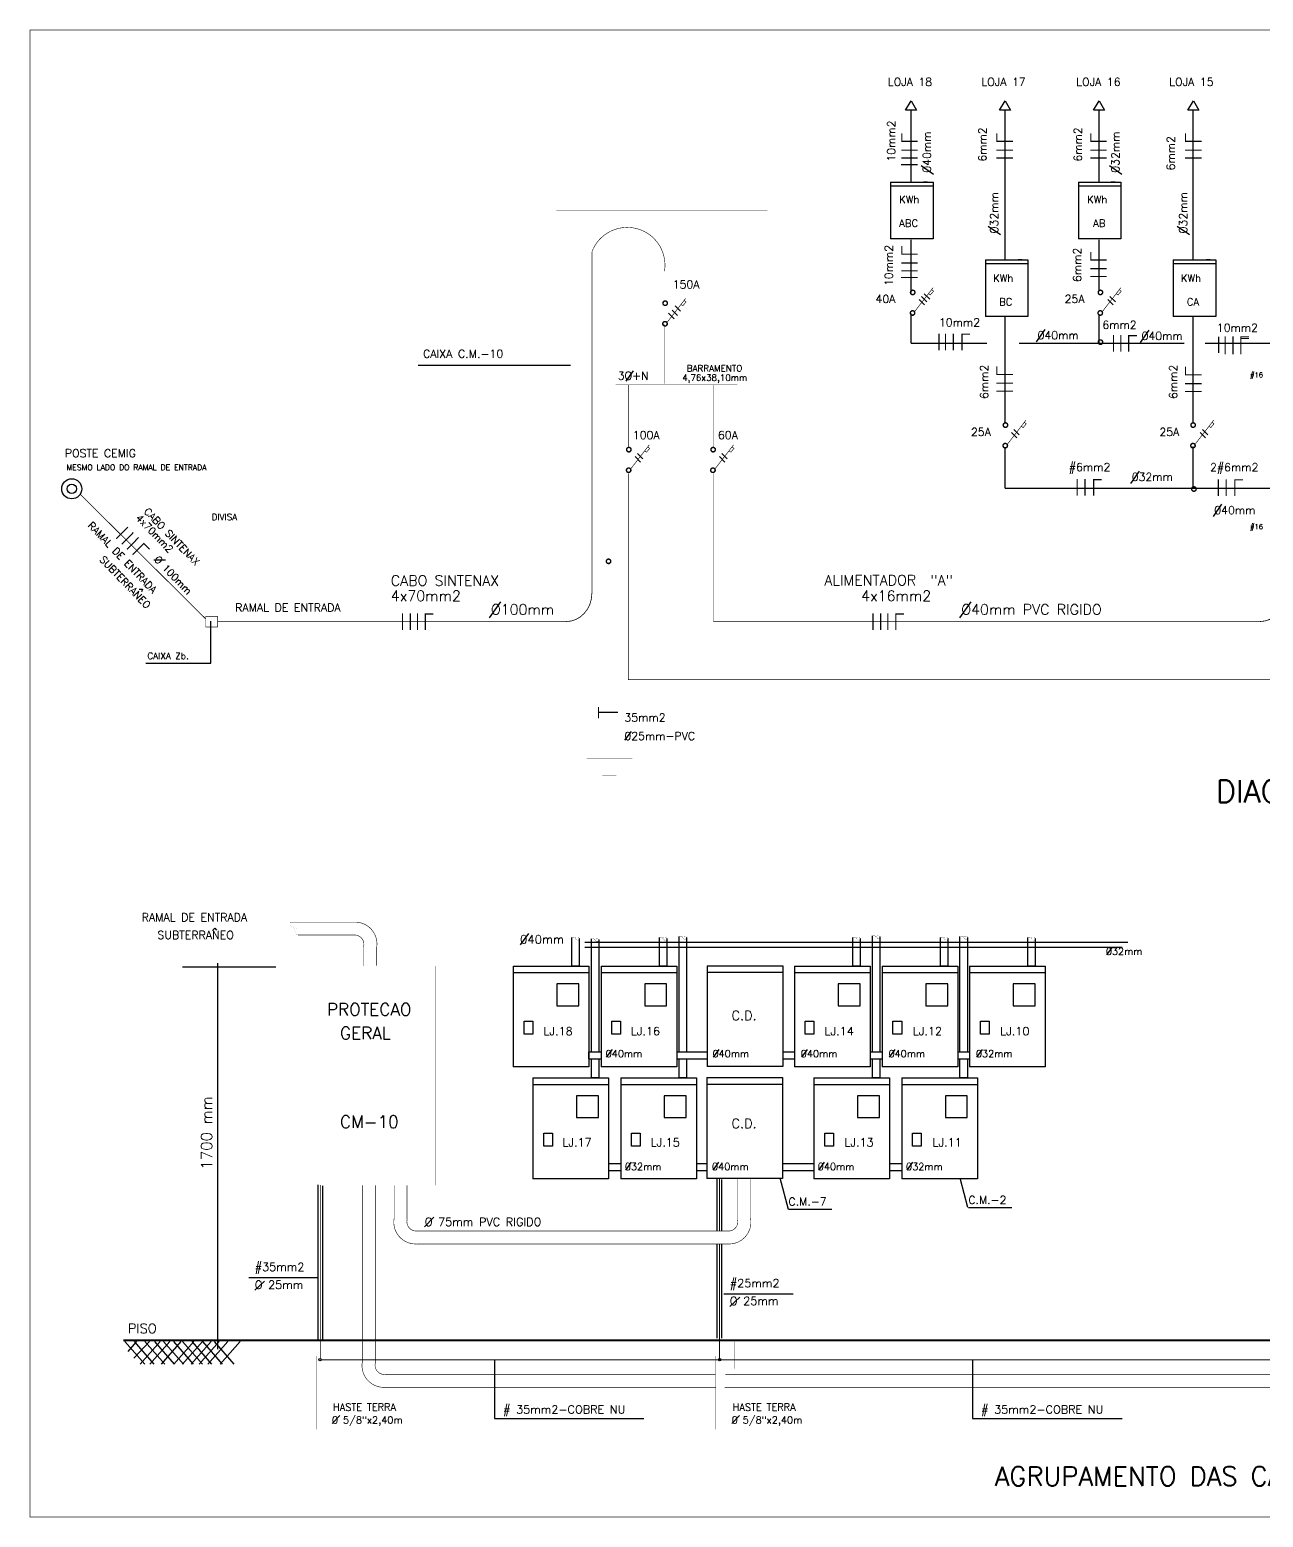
# Model space of a CAD drawing. Extents: x 0 to 0.535, y 0 to 0.271.
# Drawn here: x -0.0001 to 0.2249, y -0.0001 to 0.2713 of the extents above; entities that cross this region are included whole.
import ezdxf

# ---------------------------------------------------------------- set-up
doc = ezdxf.new("R2010")
doc.units = 0
doc.header["$LTSCALE"] = 100
doc.header["$MEASUREMENT"] = 0
doc.linetypes.add('DASHDOT', pattern=[1, 0.5, -0.25, 0, -0.25])
doc.linetypes.add('DASHED', pattern=[0.75, 0.5, -0.25])
doc.layers.get('0').update_dxf_attribs({"linetype": 'CONTINUOUS'})
doc.layers.add('MEDICAO', color=7, linetype='CONTINUOUS')
doc.styles.add('ROMANS', font='ROMANS', dxfattribs={"height": 100})

# ---------------------------------------------------------------- blocks, each defined once
blk = doc.blocks.new('FAFAFANE')
at = {"const_width": 0.3}
for points in [[(0.15, 2.1), (0.15, -2.1)], [(2.1, 2.1), (2.1, -2.1)], [(3.95, 2.1), (3.95, -2.1)], [(5.95, 2.1), (5.95, -2.1)], [(6.05, 1.95), (8, 1.95)]]:
    blk.add_lwpolyline(points, dxfattribs=at)
for tag, p in [('C', (2.1, 2.4)), ('B', (2.85, -5))]:
    blk.add_attdef(tag, p, '', height=2)
blk = doc.blocks.new('FASE')
at = {"const_width": 0.3}
for points in [[(0, 1.95), (0.3, 1.95)], [(0.15, 1.8), (0.15, -2.1)]]:
    blk.add_lwpolyline(points, dxfattribs=at)
at = {"style": 'ROMANS'}
blk.add_attdef('C', (-0.14, 3.55), '', height=2, dxfattribs=at)
blk = doc.blocks.new('2FASE')
at = {"const_width": 0.3}
for points in [[(0.15, 2.1), (0.15, -2.1)], [(2.15, 2.1), (2.15, -2.1)]]:
    blk.add_lwpolyline(points, dxfattribs=at)
blk.add_attdef('C', (0.5, 2.8), '', height=2)
blk = doc.blocks.new('NEUTRO')
at = {"const_width": 0.3}
for points in [[(0.15, 2.1), (0.15, -2.1)], [(0.2, 1.95), (2.2, 1.95)]]:
    blk.add_lwpolyline(points, dxfattribs=at)
at = {"style": 'ROMANS'}
blk.add_attdef('C', (0.04, 2.98), '', height=2, dxfattribs=at)

msp = doc.modelspace()

# ---------------------------------------------------------------- linework, layer by layer
at = {"layer": 'MEDICAO'}
for p, q in [((0.15969, 0.25662), (0.16072, 0.25831)), ((0.16072, 0.25831), (0.16169, 0.25662)), ((0.17685, 0.25662), (0.17787, 0.25831)), ((0.17787, 0.25831), (0.17885, 0.25662)), ((0.194, 0.25662), (0.19503, 0.25831)), ((0.19503, 0.25831), (0.196, 0.25662)), ((0.21116, 0.25662), (0.21218, 0.25831)), ((0.21218, 0.25831), (0.21316, 0.25662)), ((0.16169, 0.25662), (0.15969, 0.25662)), ((0.16072, 0.24333), (0.16072, 0.25661)), ((0.17885, 0.25662), (0.17685, 0.25662)), ((0.17786, 0.22934), (0.17786, 0.25661)), ((0.196, 0.25662), (0.194, 0.25662)), ((0.195, 0.24333), (0.195, 0.25661)), ((0.21316, 0.25662), (0.21116, 0.25662)), ((0.21214, 0.22934), (0.21214, 0.25661)), ((0.16253, 0.24655), (0.16477, 0.24497)), ((0.1969, 0.24655), (0.19914, 0.24497)), ((0.15697, 0.24348), (0.15697, 0.23315)), ((0.15697, 0.24348), (0.16472, 0.24348)), ((0.15697, 0.24282), (0.16467, 0.24282)), ((0.16369, 0.24348), (0.16294, 0.24348)), ((0.16472, 0.24348), (0.16472, 0.23315)), ((0.19123, 0.24348), (0.19123, 0.23315)), ((0.19123, 0.24348), (0.19898, 0.24348)), ((0.19123, 0.24282), (0.19893, 0.24282)), ((0.19794, 0.24348), (0.1972, 0.24348)), ((0.19898, 0.24348), (0.19898, 0.23315)), ((0.17477, 0.23548), (0.17702, 0.23391)), ((0.20925, 0.23548), (0.2115, 0.23391)), ((0.16472, 0.23315), (0.15697, 0.23315)), ((0.16072, 0.22335), (0.16072, 0.23296)), ((0.19898, 0.23315), (0.19123, 0.23315)), ((0.195, 0.22381), (0.195, 0.23296)), ((0.17426, 0.22931), (0.18201, 0.22931)), ((0.17426, 0.22931), (0.17426, 0.21898)), ((0.17426, 0.22865), (0.18196, 0.22865)), ((0.18098, 0.22932), (0.18023, 0.22932)), ((0.18201, 0.22931), (0.18201, 0.21898)), ((0.20851, 0.22931), (0.21626, 0.22931)), ((0.20851, 0.22931), (0.20851, 0.21898)), ((0.20851, 0.22865), (0.21622, 0.22865)), ((0.21523, 0.22932), (0.21449, 0.22932)), ((0.21626, 0.22931), (0.21626, 0.21898)), ((0.16258, 0.22265), (0.16357, 0.22167)), ((0.16311, 0.22314), (0.16409, 0.22215)), ((0.19698, 0.22265), (0.19796, 0.22167)), ((0.11711, 0.22015), (0.11809, 0.21916)), ((0.11768, 0.22094), (0.11866, 0.21996)), ((0.16216, 0.22209), (0.16314, 0.22111)), ((0.19656, 0.22209), (0.19754, 0.22111)), ((0.11648, 0.21956), (0.11747, 0.21857)), ((0.16072, 0.21414), (0.16072, 0.21951)), ((0.18201, 0.21898), (0.17426, 0.21898)), ((0.17786, 0.19958), (0.17786, 0.21911)), ((0.195, 0.21395), (0.195, 0.21937)), ((0.21626, 0.21898), (0.20851, 0.21898)), ((0.21214, 0.19958), (0.21214, 0.21911)), ((0.1851, 0.21661), (0.18353, 0.21437)), ((0.20408, 0.21651), (0.20251, 0.21426)), ((0.16072, 0.21414), (0.17454, 0.21414)), ((0.18043, 0.21414), (0.21052, 0.21414)), ((0.21431, 0.21414), (0.26137, 0.21414)), ((0.17943, 0.19836), (0.18041, 0.19738)), ((0.21383, 0.19836), (0.21481, 0.19738)), ((0.17901, 0.1978), (0.17999, 0.19682)), ((0.21341, 0.1978), (0.21439, 0.19682)), ((0.11038, 0.19341), (0.11137, 0.19243)), ((0.11081, 0.19397), (0.11179, 0.19299)), ((0.12576, 0.19341), (0.12674, 0.19243)), ((0.12618, 0.19397), (0.12716, 0.19299)), ((0.17786, 0.18768), (0.17786, 0.19514)), ((0.21214, 0.18765), (0.21214, 0.19527)), ((0.20229, 0.19078), (0.20072, 0.18853)), ((0.17786, 0.18768), (0.26821, 0.18768)), ((0.18256, 0.18768), (0.29712, 0.18768)), ((0.21734, 0.18472), (0.21577, 0.18247)), ((0.08582, 0.16692), (0.08377, 0.164)), ((0.1716, 0.16692), (0.16956, 0.164)), ((0.10846, 0.14172), (0.10973, 0.14327)), ((0.09093, 0.10644), (0.0894, 0.10437)), ((0.11837, 0.08487), (0.11837, 0.10587)), ((0.15365, 0.08487), (0.15365, 0.10599)), ((0.15505, 0.08488), (0.15505, 0.10582)), ((0.16962, 0.08486), (0.16962, 0.10589)), ((0.09881, 0.10049), (0.09881, 0.10568)), ((0.10021, 0.10049), (0.10021, 0.10551)), ((0.20021, 0.10481), (0.10117, 0.10481)), ((0.10117, 0.10391), (0.19921, 0.10391)), ((0.10239, 0.08489), (0.10239, 0.10545)), ((0.10379, 0.08489), (0.10379, 0.10528)), ((0.11479, 0.10049), (0.11479, 0.10568)), ((0.11619, 0.10049), (0.11619, 0.10551)), ((0.11977, 0.08487), (0.11977, 0.1057)), ((0.15009, 0.10049), (0.15009, 0.10568)), ((0.15149, 0.10049), (0.15149, 0.10551)), ((0.16606, 0.10049), (0.16606, 0.10568)), ((0.16746, 0.10049), (0.16746, 0.10551)), ((0.17103, 0.08487), (0.17103, 0.10572)), ((0.182, 0.10049), (0.182, 0.10568)), ((0.1834, 0.10049), (0.1834, 0.10551)), ((0.19739, 0.10396), (0.19635, 0.10253)), ((0.03421, 0.10104), (0.03421, 0.03061)), ((0.08815, 0.10048), (0.10195, 0.10048)), ((0.08815, 0.10048), (0.08815, 0.08208)), ((0.10013, 0.10049), (0.09881, 0.10049)), ((0.10195, 0.10048), (0.10195, 0.08208)), ((0.10415, 0.10048), (0.11795, 0.10048)), ((0.10415, 0.10048), (0.10415, 0.08208)), ((0.11611, 0.10049), (0.11479, 0.10049)), ((0.11795, 0.10048), (0.11795, 0.08208)), ((0.12353, 0.10055), (0.13256, 0.10055)), ((0.12353, 0.10055), (0.12353, 0.08215)), ((0.13163, 0.10055), (0.13733, 0.10055)), ((0.13733, 0.10055), (0.13733, 0.08215)), ((0.13942, 0.10048), (0.15322, 0.10048)), ((0.13942, 0.10048), (0.13942, 0.08208)), ((0.15141, 0.10049), (0.15009, 0.10049)), ((0.15322, 0.10048), (0.15322, 0.08208)), ((0.15542, 0.10048), (0.16922, 0.10048)), ((0.15542, 0.10048), (0.15542, 0.08208)), ((0.16738, 0.10049), (0.16606, 0.10049)), ((0.16922, 0.10048), (0.16922, 0.08208)), ((0.17136, 0.10048), (0.18516, 0.10048)), ((0.17136, 0.10048), (0.17136, 0.08208)), ((0.18332, 0.10049), (0.182, 0.10049)), ((0.18516, 0.10048), (0.18516, 0.08208)), ((0.02781, 0.10038), (0.04483, 0.10038)), ((0.08815, 0.0993), (0.10186, 0.0993)), ((0.10415, 0.0993), (0.11786, 0.0993)), ((0.12353, 0.09937), (0.13725, 0.09937)), ((0.13942, 0.0993), (0.15314, 0.0993)), ((0.15542, 0.0993), (0.16914, 0.0993)), ((0.17136, 0.0993), (0.18508, 0.0993)), ((0.10011, 0.09724), (0.09611, 0.09724)), ((0.09611, 0.09724), (0.09611, 0.09324)), ((0.10011, 0.09324), (0.10011, 0.09724)), ((0.11611, 0.09724), (0.11211, 0.09724)), ((0.11211, 0.09724), (0.11211, 0.09324)), ((0.11611, 0.09324), (0.11611, 0.09724)), ((0.15139, 0.09724), (0.14739, 0.09724)), ((0.14739, 0.09724), (0.14739, 0.09324)), ((0.15139, 0.09324), (0.15139, 0.09724)), ((0.16739, 0.09724), (0.16339, 0.09724)), ((0.16339, 0.09724), (0.16339, 0.09324)), ((0.16739, 0.09324), (0.16739, 0.09724)), ((0.18333, 0.09724), (0.17933, 0.09724)), ((0.17933, 0.09724), (0.17933, 0.09324)), ((0.18333, 0.09324), (0.18333, 0.09724)), ((0.09611, 0.09324), (0.10011, 0.09324)), ((0.11211, 0.09324), (0.11611, 0.09324)), ((0.14739, 0.09324), (0.15139, 0.09324)), ((0.16339, 0.09324), (0.16739, 0.09324)), ((0.17933, 0.09324), (0.18333, 0.09324)), ((0.09011, 0.08804), (0.09011, 0.09044)), ((0.09011, 0.09044), (0.09171, 0.09044)), ((0.09171, 0.09044), (0.09171, 0.08804)), ((0.10611, 0.08804), (0.10611, 0.09044)), ((0.10611, 0.09044), (0.10771, 0.09044)), ((0.10771, 0.09044), (0.10771, 0.08804)), ((0.14139, 0.08804), (0.14139, 0.09044)), ((0.14139, 0.09044), (0.14299, 0.09044)), ((0.14299, 0.09044), (0.14299, 0.08804)), ((0.15739, 0.08804), (0.15739, 0.09044)), ((0.15739, 0.09044), (0.15899, 0.09044)), ((0.15899, 0.09044), (0.15899, 0.08804)), ((0.17333, 0.08804), (0.17333, 0.09044)), ((0.17333, 0.09044), (0.17493, 0.09044)), ((0.17493, 0.09044), (0.17493, 0.08804)), ((0.09171, 0.08804), (0.09011, 0.08804)), ((0.10771, 0.08804), (0.10611, 0.08804)), ((0.14299, 0.08804), (0.14139, 0.08804)), ((0.15899, 0.08804), (0.15739, 0.08804)), ((0.17493, 0.08804), (0.17333, 0.08804)), ((0.10194, 0.08487), (0.10414, 0.08487)), ((0.10194, 0.08359), (0.10194, 0.08487)), ((0.10615, 0.0853), (0.10511, 0.08387)), ((0.11795, 0.08487), (0.12343, 0.08487)), ((0.12565, 0.0853), (0.12461, 0.08387)), ((0.13736, 0.08487), (0.13942, 0.08487)), ((0.14175, 0.0853), (0.14071, 0.08387)), ((0.15322, 0.08487), (0.15543, 0.08487)), ((0.15775, 0.0853), (0.15671, 0.08387)), ((0.16916, 0.08487), (0.17137, 0.08487)), ((0.17369, 0.0853), (0.17265, 0.08387)), ((0.10195, 0.08208), (0.08815, 0.08208)), ((0.10194, 0.08359), (0.10414, 0.08359)), ((0.10239, 0.08009), (0.10239, 0.08355)), ((0.10379, 0.08009), (0.10379, 0.08355)), ((0.11795, 0.08208), (0.10415, 0.08208)), ((0.11795, 0.08359), (0.12343, 0.08359)), ((0.11837, 0.08009), (0.11837, 0.08357)), ((0.11977, 0.08009), (0.11977, 0.08357)), ((0.13733, 0.08215), (0.12353, 0.08215)), ((0.13736, 0.08359), (0.13942, 0.08359)), ((0.15322, 0.08208), (0.13942, 0.08208)), ((0.15322, 0.08359), (0.15543, 0.08359)), ((0.15365, 0.08009), (0.15365, 0.08358)), ((0.15505, 0.08009), (0.15505, 0.08358)), ((0.16922, 0.08208), (0.15542, 0.08208)), ((0.16916, 0.08359), (0.17137, 0.08359)), ((0.16962, 0.08009), (0.16962, 0.08357)), ((0.17103, 0.08009), (0.17103, 0.08358)), ((0.18516, 0.08208), (0.17136, 0.08208)), ((0.09173, 0.08008), (0.09173, 0.06168)), ((0.09173, 0.08008), (0.10553, 0.08008)), ((0.09173, 0.0789), (0.10544, 0.0789)), ((0.10371, 0.08009), (0.10239, 0.08009)), ((0.10553, 0.08008), (0.10553, 0.06168)), ((0.10773, 0.08008), (0.10773, 0.06168)), ((0.10773, 0.08008), (0.12153, 0.08008)), ((0.10773, 0.0789), (0.12144, 0.0789)), ((0.11969, 0.08009), (0.11837, 0.08009)), ((0.12153, 0.08008), (0.12153, 0.06168)), ((0.12342, 0.08015), (0.12342, 0.06175)), ((0.12342, 0.08015), (0.13722, 0.08015)), ((0.12342, 0.07897), (0.13714, 0.07897)), ((0.13722, 0.08015), (0.13722, 0.06175)), ((0.14299, 0.08008), (0.15679, 0.08008)), ((0.14299, 0.08008), (0.14299, 0.06168)), ((0.14299, 0.0789), (0.1567, 0.0789)), ((0.15497, 0.08009), (0.15365, 0.08009)), ((0.15679, 0.08008), (0.15679, 0.06168)), ((0.15899, 0.08008), (0.15899, 0.06168)), ((0.15899, 0.08008), (0.17279, 0.08008)), ((0.15899, 0.0789), (0.1727, 0.0789)), ((0.17095, 0.08009), (0.16962, 0.08009)), ((0.17279, 0.08008), (0.17279, 0.06168)), ((0.10369, 0.07684), (0.09969, 0.07684)), ((0.09969, 0.07684), (0.09969, 0.07284)), ((0.10369, 0.07284), (0.10369, 0.07684)), ((0.11969, 0.07684), (0.11569, 0.07684)), ((0.11569, 0.07684), (0.11569, 0.07284)), ((0.11969, 0.07284), (0.11969, 0.07684)), ((0.15495, 0.07684), (0.15095, 0.07684)), ((0.15095, 0.07684), (0.15095, 0.07284)), ((0.15495, 0.07284), (0.15495, 0.07684)), ((0.17095, 0.07684), (0.16695, 0.07684)), ((0.16695, 0.07684), (0.16695, 0.07284)), ((0.17095, 0.07284), (0.17095, 0.07684)), ((0.09969, 0.07284), (0.10369, 0.07284)), ((0.11569, 0.07284), (0.11969, 0.07284)), ((0.15095, 0.07284), (0.15495, 0.07284)), ((0.16695, 0.07284), (0.17095, 0.07284)), ((0.09369, 0.06764), (0.09369, 0.07004)), ((0.09369, 0.07004), (0.09529, 0.07004)), ((0.09529, 0.07004), (0.09529, 0.06764)), ((0.10969, 0.06764), (0.10969, 0.07004)), ((0.10969, 0.07004), (0.11129, 0.07004)), ((0.11129, 0.07004), (0.11129, 0.06764)), ((0.14495, 0.06764), (0.14495, 0.07004)), ((0.14495, 0.07004), (0.14655, 0.07004)), ((0.14655, 0.07004), (0.14655, 0.06764)), ((0.16095, 0.06764), (0.16095, 0.07004)), ((0.16095, 0.07004), (0.16255, 0.07004)), ((0.16255, 0.07004), (0.16255, 0.06764)), ((0.09529, 0.06764), (0.09369, 0.06764)), ((0.11129, 0.06764), (0.10969, 0.06764)), ((0.14655, 0.06764), (0.14495, 0.06764)), ((0.16255, 0.06764), (0.16095, 0.06764)), ((0.10772, 0.06443), (0.10551, 0.06443)), ((0.10772, 0.06315), (0.10551, 0.06315)), ((0.10965, 0.0647), (0.10861, 0.06327)), ((0.1234, 0.06443), (0.12152, 0.06443)), ((0.12342, 0.06315), (0.12152, 0.06315)), ((0.12555, 0.0647), (0.12451, 0.06327)), ((0.14299, 0.06443), (0.13723, 0.06443)), ((0.14299, 0.06315), (0.13723, 0.06315)), ((0.14485, 0.0647), (0.14381, 0.06327)), ((0.159, 0.06443), (0.1568, 0.06443)), ((0.159, 0.06315), (0.1568, 0.06315)), ((0.16095, 0.0647), (0.15991, 0.06327)), ((0.05253, 0.03224), (0.05253, 0.06056)), ((0.05342, 0.03224), (0.05342, 0.06039)), ((0.10553, 0.06168), (0.09173, 0.06168)), ((0.12153, 0.06168), (0.10773, 0.06168)), ((0.13722, 0.06175), (0.12342, 0.06175)), ((0.12532, 0.05216), (0.12532, 0.06173)), ((0.12621, 0.05218), (0.12621, 0.06156)), ((0.15679, 0.06168), (0.14299, 0.06168)), ((0.17279, 0.06168), (0.15899, 0.06168)), ((0.12532, 0.03262), (0.12532, 0.04979)), ((0.12621, 0.03262), (0.12621, 0.04977)), ((0.05652, 0.01848), (0.05509, 0.01705)), ((0.12942, 0.01848), (0.12799, 0.01705))]:
    msp.add_line(p, q, dxfattribs=at)
at = {"layer": 'MEDICAO', "linetype": 'Continuous'}
for p, q in [((0.0708, 0.21013), (0.09855, 0.21013)), ((0.10998, 0.20908), (0.10865, 0.2072)), ((0.0247, 0.17451), (0.02259, 0.17451)), ((0.0199, 0.16921), (0.02054, 0.16921)), ((0.02054, 0.16921), (0.02036, 0.16875)), ((0.03297, 0.15573), (0.03297, 0.16338)), ((0.02115, 0.15573), (0.03297, 0.15573)), ((0.03331, 0.107), (0.03372, 0.10743)), ((0.03372, 0.10743), (0.03401, 0.10702)), ((0.13835, 0.05611), (0.13685, 0.06179)), ((0.17105, 0.05646), (0.16969, 0.06157)), ((0.07363, 0.05468), (0.07195, 0.05294)), ((0.14626, 0.05611), (0.13835, 0.05611)), ((0.17906, 0.05641), (0.17115, 0.05641)), ((0.0399, 0.04367), (0.05254, 0.04367)), ((0.04279, 0.04304), (0.04098, 0.04137)), ((0.12656, 0.04071), (0.1392, 0.04071)), ((0.12945, 0.04008), (0.12765, 0.03841)), ((0.0173, 0.03203), (0.02093, 0.02785)), ((0.01944, 0.03203), (0.01784, 0.03018)), ((0.02177, 0.03203), (0.01895, 0.02894)), ((0.01898, 0.03203), (0.0226, 0.02785)), ((0.02372, 0.03203), (0.02009, 0.02785)), ((0.02093, 0.03203), (0.02456, 0.02785)), ((0.02549, 0.03203), (0.02186, 0.02785)), ((0.0227, 0.03203), (0.02632, 0.02785)), ((0.02753, 0.03203), (0.02391, 0.02785)), ((0.02437, 0.03203), (0.028, 0.02785)), ((0.02614, 0.03203), (0.02976, 0.02785)), ((0.02986, 0.03203), (0.02623, 0.02785)), ((0.02781, 0.03203), (0.03144, 0.02785)), ((0.03144, 0.03203), (0.02781, 0.02785)), ((0.03302, 0.03203), (0.02939, 0.02785)), ((0.02949, 0.03203), (0.03311, 0.02785)), ((0.03451, 0.03203), (0.03088, 0.02785)), ((0.03144, 0.03203), (0.03507, 0.02785)), ((0.03609, 0.03203), (0.03246, 0.02785)), ((0.03358, 0.03203), (0.0372, 0.02785)), ((0.03832, 0.03203), (0.03469, 0.02785)), ((0.08472, 0.02866), (0.08472, 0.01794)), ((0.17191, 0.02866), (0.17191, 0.01794)), ((0.08472, 0.01794), (0.11198, 0.01794)), ((0.17191, 0.01794), (0.19917, 0.01794))]:
    msp.add_line(p, q, dxfattribs=at)
for points, const_width in [([(0, 0.27123), (0, 0), (0.5354, 0), (0.5354, 0.27123), (0, 0.27123)], 0.0001), ([(0.036, 0.14824), (0.036, 0.17934)], 0.000014), ([(0.03424, 0.16428), (0.03201, 0.16428)], 0.0001), ([(0.03201, 0.16428), (0.03201, 0.16233)], 0.0001), ([(0.03424, 0.16233), (0.03424, 0.16428)], 0.0001), ([(0.03201, 0.16233), (0.03424, 0.16233)], 0.0001), ([(0.05914, 0.1085), (0.0568, 0.1085), (0.04748, 0.1085)], 0.0001), ([(0.04752, 0.10853), (0.0475, 0.10832), (0.04749, 0.10815), (0.0475, 0.108), (0.04752, 0.10789), (0.04757, 0.10779), (0.04762, 0.10771), (0.0477, 0.10764), (0.04779, 0.10758), (0.04789, 0.10753), (0.048, 0.10749), (0.04811, 0.10745), (0.04823, 0.10741), (0.04835, 0.10738), (0.04846, 0.10734), (0.04856, 0.1073), (0.04865, 0.10726), (0.04872, 0.10721), (0.04877, 0.10716), (0.04881, 0.1071), (0.04884, 0.10704), (0.04887, 0.10698), (0.04888, 0.10691), (0.04889, 0.10684), (0.04889, 0.10676), (0.0489, 0.10668), (0.0489, 0.10661), (0.0489, 0.10653), (0.0489, 0.10645), (0.0489, 0.10638), (0.04889, 0.10632), (0.04888, 0.10626), (0.04886, 0.10621), (0.04884, 0.10617), (0.04881, 0.10615), (0.04877, 0.10613), (0.04874, 0.10613), (0.0487, 0.10615), (0.04866, 0.10619), (0.04861, 0.10624), (0.04857, 0.10632), (0.04853, 0.10641), (0.04848, 0.10652), (0.04843, 0.10665), (0.04838, 0.10679), (0.04832, 0.10694), (0.04825, 0.1071), (0.04818, 0.10726), (0.0481, 0.10741)], 0.00001), ([(0.05907, 0.10615), (0.04887, 0.10615)], 0.0001), ([(0.06083, 0.10399), (0.06083, 0.10048)], 0.0001), ([(0.06321, 0.1038), (0.06321, 0.10054)], 0.0001)]:
    msp.add_lwpolyline(points, dxfattribs=dict(at, const_width=const_width))
at = {"layer": 'MEDICAO'}
for points, const_width in [([(0.15886, 0.24668), (0.16188, 0.24668)], 0.000216), ([(0.10248, 0.23077), (0.10248, 0.16832)], 0.00014), ([(0.1158, 0.22181), (0.1158, 0.22877)], 0.0000112), ([(0.15886, 0.22608), (0.16188, 0.22608)], 0.000216), ([(0.16132, 0.21984), (0.16473, 0.22425), (0.16443, 0.22387), (0.1648, 0.2236), (0.16422, 0.22292), (0.16388, 0.22312)], 0.000112), ([(0.19556, 0.21984), (0.19897, 0.22425), (0.19867, 0.22387), (0.19904, 0.2236), (0.19846, 0.22292), (0.19812, 0.22312)], 0.000112), ([(0.11617, 0.21787), (0.11959, 0.22228), (0.11928, 0.2219), (0.11965, 0.22163), (0.11908, 0.22095), (0.11873, 0.22115)], 0.000112), ([(0.11578, 0.20672), (0.11578, 0.21754)], 0.0001), ([(0.16578, 0.21584), (0.16578, 0.21283)], 0.000216), ([(0.19763, 0.21559), (0.19763, 0.21257)], 0.000216), ([(0.19896, 0.21559), (0.19896, 0.21257)], 0.000216), ([(0.2004, 0.21559), (0.2004, 0.21257)], 0.000216), ([(0.20047, 0.21548), (0.20188, 0.21548)], 0.000216), ([(0.21679, 0.21532), (0.21679, 0.2123)], 0.000216), ([(0.21799, 0.21538), (0.21799, 0.21236)], 0.000216), ([(0.21799, 0.21506), (0.21799, 0.21205)], 0.000216), ([(0.21942, 0.21538), (0.21942, 0.21236)], 0.000216), ([(0.21942, 0.21506), (0.21942, 0.21205)], 0.000216), ([(0.22085, 0.21538), (0.22085, 0.21236)], 0.000216), ([(0.22085, 0.21506), (0.22085, 0.21205)], 0.000216), ([(0.22093, 0.21527), (0.22233, 0.21527)], 0.000216), ([(0.22093, 0.21496), (0.22233, 0.21496)], 0.000216), ([(0.10683, 0.20652), (0.129, 0.20652)], 0.0001), ([(0.10918, 0.1952), (0.10918, 0.20648)], 0.0001), ([(0.12466, 0.19506), (0.12466, 0.20648)], 0.0001), ([(0.17824, 0.19564), (0.18165, 0.20005), (0.18134, 0.19967), (0.18172, 0.1994), (0.18114, 0.19872), (0.18079, 0.19892)], 0.000112), ([(0.21247, 0.19564), (0.21589, 0.20005), (0.21558, 0.19967), (0.21595, 0.1994), (0.21538, 0.19872), (0.21503, 0.19892)], 0.000112), ([(0.10955, 0.19116), (0.11296, 0.19557), (0.11265, 0.19519), (0.11303, 0.19492), (0.11245, 0.19424), (0.1121, 0.19444)], 0.000112), ([(0.12492, 0.19116), (0.12833, 0.19557), (0.12803, 0.19519), (0.1284, 0.19492), (0.12782, 0.19424), (0.12748, 0.19444)], 0.000112), ([(0.12955, 0.15272), (0.10911, 0.15272), (0.10911, 0.19038)], 0.0001), ([(0.22434, 0.16333), (0.12476, 0.16333), (0.12467, 0.16333), (0.12467, 0.19036)], 0.0001), ([(0.00914, 0.18656), (0.03204, 0.16382)], 0.00014), ([(0.09784, 0.16334), (0.09873, 0.16343), (0.09957, 0.16372), (0.10036, 0.16418), (0.10105, 0.16479), (0.10164, 0.16554), (0.10209, 0.16641), (0.10237, 0.16739), (0.10248, 0.16846)], 0.00014), ([(0.22434, 0.16333), (0.22523, 0.16343), (0.22608, 0.16372), (0.22686, 0.16418), (0.22756, 0.16479), (0.22814, 0.16554), (0.22859, 0.16641), (0.22888, 0.16739), (0.22898, 0.16846)], 0.00014), ([(0.03428, 0.16333), (0.09794, 0.16333)], 0.00014), ([(0.44554, 0.15272), (0.12955, 0.15272)], 0.0001), ([(0.10369, 0.14566), (0.10369, 0.14776)], 0.00014), ([(0.11835, 0.10588), (0.11849, 0.1059), (0.1186, 0.1059), (0.1187, 0.1059), (0.11877, 0.10588), (0.11884, 0.10585), (0.11889, 0.10582), (0.11893, 0.10579), (0.11897, 0.10575), (0.119, 0.10572), (0.11903, 0.10568), (0.11906, 0.10565), (0.11909, 0.10561), (0.11912, 0.10558), (0.11915, 0.10555), (0.11918, 0.10552), (0.11921, 0.10549), (0.11924, 0.10546), (0.11928, 0.10544), (0.11931, 0.10541), (0.11935, 0.1054), (0.11939, 0.10538), (0.11943, 0.10537), (0.11946, 0.10537), (0.1195, 0.10538), (0.11954, 0.10539), (0.11958, 0.10542), (0.11961, 0.10544), (0.11965, 0.10547), (0.11968, 0.10551), (0.1197, 0.10554), (0.11973, 0.10558), (0.11974, 0.10562), (0.11976, 0.10565), (0.11976, 0.10569), (0.11976, 0.10572), (0.11975, 0.10575), (0.11974, 0.10577), (0.11971, 0.1058), (0.11967, 0.10582), (0.11962, 0.10583), (0.11955, 0.10585), (0.11948, 0.10586), (0.11939, 0.10587), (0.11931, 0.10587), (0.11922, 0.10586), (0.11913, 0.10585), (0.11904, 0.10584), (0.11896, 0.10581)], 0.00004), ([(0.11837, 0.10588), (0.1185, 0.1059), (0.11862, 0.1059), (0.11871, 0.1059), (0.11879, 0.10588), (0.11885, 0.10585), (0.1189, 0.10582), (0.11895, 0.10579), (0.11898, 0.10575), (0.11902, 0.10572), (0.11905, 0.10568), (0.11908, 0.10565), (0.11911, 0.10561), (0.11913, 0.10558), (0.11916, 0.10555), (0.11919, 0.10552), (0.11922, 0.10549), (0.11926, 0.10546), (0.11929, 0.10544), (0.11933, 0.10541), (0.11936, 0.1054), (0.1194, 0.10538), (0.11944, 0.10537), (0.11948, 0.10537), (0.11952, 0.10538), (0.11956, 0.10539), (0.11959, 0.10542), (0.11963, 0.10544), (0.11966, 0.10547), (0.11969, 0.10551), (0.11972, 0.10554), (0.11974, 0.10558), (0.11976, 0.10562), (0.11977, 0.10565), (0.11978, 0.10569), (0.11978, 0.10572), (0.11977, 0.10575), (0.11975, 0.10577), (0.11972, 0.1058), (0.11968, 0.10582), (0.11963, 0.10583), (0.11957, 0.10585), (0.11949, 0.10586), (0.11941, 0.10587), (0.11932, 0.10587), (0.11923, 0.10586), (0.11914, 0.10585), (0.11905, 0.10584), (0.11897, 0.10581)], 0.00004), ([(0.15365, 0.106), (0.15379, 0.10602), (0.1539, 0.10602), (0.154, 0.10601), (0.15407, 0.106), (0.15414, 0.10597), (0.15419, 0.10594), (0.15423, 0.10591), (0.15427, 0.10587), (0.1543, 0.10584), (0.15433, 0.1058), (0.15436, 0.10577), (0.15439, 0.10573), (0.15443, 0.1057), (0.15446, 0.10567), (0.15449, 0.10564), (0.15451, 0.10561), (0.15454, 0.10558), (0.15458, 0.10555), (0.15461, 0.10553), (0.15465, 0.10551), (0.15469, 0.1055), (0.15472, 0.10549), (0.15476, 0.10549), (0.1548, 0.1055), (0.15484, 0.10551), (0.15488, 0.10554), (0.15491, 0.10556), (0.15495, 0.10559), (0.15498, 0.10563), (0.155, 0.10566), (0.15503, 0.1057), (0.15504, 0.10574), (0.15506, 0.10577), (0.15506, 0.10581), (0.15506, 0.10584), (0.15505, 0.10586), (0.15504, 0.10589), (0.15501, 0.10591), (0.15497, 0.10594), (0.15492, 0.10595), (0.15485, 0.10597), (0.15478, 0.10598), (0.15469, 0.10599), (0.15461, 0.10599), (0.15452, 0.10598), (0.15443, 0.10597), (0.15434, 0.10596), (0.15426, 0.10593)], 0.00004), ([(0.16963, 0.10589), (0.16976, 0.10592), (0.16988, 0.10594), (0.16997, 0.10595), (0.17005, 0.10595), (0.17011, 0.10594), (0.17016, 0.10592), (0.1702, 0.1059), (0.17024, 0.10577), (0.17027, 0.10573), (0.17031, 0.1057), (0.17034, 0.10566), (0.17036, 0.10563), (0.17039, 0.10559), (0.17042, 0.10556), (0.17045, 0.10553), (0.17048, 0.1055), (0.17051, 0.10547), (0.17055, 0.10545), (0.17059, 0.10543), (0.17062, 0.10541), (0.17066, 0.1054), (0.1707, 0.10539), (0.17074, 0.10539), (0.17078, 0.10539), (0.17081, 0.10541), (0.17085, 0.10543), (0.17089, 0.10546), (0.17092, 0.10549), (0.17095, 0.10552), (0.17098, 0.10556), (0.171, 0.1056), (0.17102, 0.10563), (0.17103, 0.10567), (0.17104, 0.1057), (0.17104, 0.10573), (0.17103, 0.10576), (0.17101, 0.10579), (0.17098, 0.10581), (0.17094, 0.10583), (0.17089, 0.10585), (0.17083, 0.10586), (0.17075, 0.10587), (0.17067, 0.10588), (0.17058, 0.10588), (0.17049, 0.10588), (0.1704, 0.10587), (0.17031, 0.10585), (0.17023, 0.10583)], 0.00004), ([(0.09881, 0.10568), (0.09895, 0.1057), (0.09906, 0.10571), (0.09916, 0.1057), (0.09923, 0.10568), (0.0993, 0.10566), (0.09935, 0.10563), (0.09939, 0.10559), (0.09943, 0.10556), (0.09946, 0.10552), (0.09949, 0.10549), (0.09952, 0.10545), (0.09955, 0.10542), (0.09958, 0.10538), (0.09961, 0.10535), (0.09964, 0.10532), (0.09967, 0.10529), (0.0997, 0.10526), (0.09974, 0.10524), (0.09977, 0.10522), (0.09981, 0.1052), (0.09985, 0.10519), (0.09989, 0.10518), (0.09993, 0.10518), (0.09996, 0.10518), (0.1, 0.1052), (0.10004, 0.10522), (0.10007, 0.10525), (0.10011, 0.10528), (0.10014, 0.10531), (0.10016, 0.10535), (0.10019, 0.10539), (0.10021, 0.10542), (0.10022, 0.10546), (0.10022, 0.10549), (0.10022, 0.10552), (0.10022, 0.10555), (0.1002, 0.10558), (0.10017, 0.1056), (0.10013, 0.10562), (0.10008, 0.10564), (0.10001, 0.10565), (0.09994, 0.10566), (0.09986, 0.10567), (0.09977, 0.10567), (0.09968, 0.10567), (0.09959, 0.10566), (0.0995, 0.10564), (0.09942, 0.10562)], 0.00004), ([(0.10238, 0.10546), (0.10251, 0.10548), (0.10263, 0.10548), (0.10272, 0.10547), (0.1028, 0.10546), (0.10286, 0.10543), (0.10291, 0.1054), (0.10296, 0.10537), (0.10299, 0.10533), (0.10303, 0.1053), (0.10306, 0.10526), (0.10309, 0.10523), (0.10312, 0.10519), (0.10315, 0.10516), (0.10317, 0.10513), (0.1032, 0.1051), (0.10323, 0.10507), (0.10327, 0.10504), (0.1033, 0.10501), (0.10334, 0.10499), (0.10337, 0.10497), (0.10341, 0.10496), (0.10345, 0.10495), (0.10349, 0.10495), (0.10353, 0.10496), (0.10357, 0.10498), (0.1036, 0.105), (0.10364, 0.10503), (0.10367, 0.10506), (0.1037, 0.1051), (0.10373, 0.10513), (0.10375, 0.10517), (0.10377, 0.1052), (0.10378, 0.10523), (0.10379, 0.10527), (0.10379, 0.1053), (0.10378, 0.10532), (0.10376, 0.10535), (0.10373, 0.10537), (0.10369, 0.10539), (0.10364, 0.10541), (0.10358, 0.10543), (0.1035, 0.10544), (0.10342, 0.10545), (0.10333, 0.10545), (0.10324, 0.10544), (0.10315, 0.10543), (0.10306, 0.10542), (0.10298, 0.10539)], 0.00004), ([(0.10239, 0.10546), (0.10253, 0.10548), (0.10264, 0.10548), (0.10274, 0.10547), (0.10281, 0.10546), (0.10288, 0.10543), (0.10293, 0.1054), (0.10297, 0.10537), (0.10301, 0.10533), (0.10304, 0.1053), (0.10307, 0.10526), (0.1031, 0.10523), (0.10313, 0.10519), (0.10316, 0.10516), (0.10319, 0.10513), (0.10322, 0.1051), (0.10325, 0.10507), (0.10328, 0.10504), (0.10332, 0.10501), (0.10335, 0.10499), (0.10339, 0.10497), (0.10343, 0.10496), (0.10347, 0.10495), (0.10351, 0.10495), (0.10354, 0.10496), (0.10358, 0.10498), (0.10362, 0.105), (0.10365, 0.10503), (0.10369, 0.10506), (0.10372, 0.1051), (0.10374, 0.10513), (0.10377, 0.10517), (0.10379, 0.1052), (0.1038, 0.10523), (0.1038, 0.10527), (0.1038, 0.1053), (0.1038, 0.10532), (0.10378, 0.10535), (0.10375, 0.10537), (0.10371, 0.10539), (0.10366, 0.10541), (0.10359, 0.10543), (0.10352, 0.10544), (0.10344, 0.10545), (0.10335, 0.10545), (0.10326, 0.10544), (0.10317, 0.10543), (0.10308, 0.10542), (0.103, 0.10539)], 0.00004), ([(0.11479, 0.10568), (0.11492, 0.1057), (0.11504, 0.10571), (0.11513, 0.1057), (0.11521, 0.10568), (0.11527, 0.10566), (0.11532, 0.10563), (0.11537, 0.10559), (0.1154, 0.10556), (0.11544, 0.10552), (0.11547, 0.10549), (0.1155, 0.10545), (0.11553, 0.10542), (0.11555, 0.10538), (0.11558, 0.10535), (0.11561, 0.10532), (0.11564, 0.10529), (0.11568, 0.10526), (0.11571, 0.10524), (0.11575, 0.10522), (0.11578, 0.1052), (0.11582, 0.10519), (0.11586, 0.10518), (0.1159, 0.10518), (0.11594, 0.10518), (0.11598, 0.1052), (0.11601, 0.10522), (0.11605, 0.10525), (0.11608, 0.10528), (0.11611, 0.10531), (0.11614, 0.10535), (0.11616, 0.10539), (0.11618, 0.10542), (0.11619, 0.10546), (0.1162, 0.10549), (0.1162, 0.10552), (0.11619, 0.10555), (0.11617, 0.10558), (0.11614, 0.1056), (0.1161, 0.10562), (0.11605, 0.10564), (0.11599, 0.10565), (0.11591, 0.10566), (0.11583, 0.10567), (0.11574, 0.10567), (0.11565, 0.10567), (0.11556, 0.10566), (0.11547, 0.10564), (0.11539, 0.10562)], 0.00004), ([(0.15009, 0.10568), (0.15022, 0.1057), (0.15034, 0.10571), (0.15043, 0.1057), (0.15051, 0.10568), (0.15057, 0.10566), (0.15062, 0.10563), (0.15066, 0.10559), (0.1507, 0.10556), (0.15074, 0.10552), (0.15077, 0.10549), (0.1508, 0.10545), (0.15083, 0.10542), (0.15085, 0.10538), (0.15088, 0.10535), (0.15091, 0.10532), (0.15094, 0.10529), (0.15098, 0.10526), (0.15101, 0.10524), (0.15105, 0.10522), (0.15108, 0.1052), (0.15112, 0.10519), (0.15116, 0.10518), (0.1512, 0.10518), (0.15124, 0.10518), (0.15128, 0.1052), (0.15131, 0.10522), (0.15135, 0.10525), (0.15138, 0.10528), (0.15141, 0.10531), (0.15144, 0.10535), (0.15146, 0.10539), (0.15148, 0.10542), (0.15149, 0.10546), (0.1515, 0.10549), (0.1515, 0.10552), (0.15149, 0.10555), (0.15147, 0.10558), (0.15144, 0.1056), (0.1514, 0.10562), (0.15135, 0.10564), (0.15129, 0.10565), (0.15121, 0.10566), (0.15113, 0.10567), (0.15104, 0.10567), (0.15095, 0.10567), (0.15086, 0.10566), (0.15077, 0.10564), (0.15069, 0.10562)], 0.00004), ([(0.16606, 0.10568), (0.1662, 0.1057), (0.16631, 0.10571), (0.1664, 0.1057), (0.16648, 0.10568), (0.16654, 0.10566), (0.1666, 0.10563), (0.16664, 0.10559), (0.16668, 0.10556), (0.16671, 0.10552), (0.16674, 0.10549), (0.16677, 0.10545), (0.1668, 0.10542), (0.16683, 0.10538), (0.16686, 0.10535), (0.16689, 0.10532), (0.16692, 0.10529), (0.16695, 0.10526), (0.16698, 0.10524), (0.16702, 0.10522), (0.16706, 0.1052), (0.1671, 0.10519), (0.16713, 0.10518), (0.16717, 0.10518), (0.16721, 0.10518), (0.16725, 0.1052), (0.16729, 0.10522), (0.16732, 0.10525), (0.16735, 0.10528), (0.16738, 0.10531), (0.16741, 0.10535), (0.16743, 0.10539), (0.16745, 0.10542), (0.16747, 0.10546), (0.16747, 0.10549), (0.16747, 0.10552), (0.16746, 0.10555), (0.16744, 0.10558), (0.16742, 0.1056), (0.16738, 0.10562), (0.16733, 0.10564), (0.16726, 0.10565), (0.16719, 0.10566), (0.16711, 0.10567), (0.16703, 0.10567), (0.16695, 0.10567), (0.16688, 0.10566), (0.16682, 0.10564), (0.16678, 0.10562)], 0.00004), ([(0.182, 0.10568), (0.18214, 0.1057), (0.18225, 0.10571), (0.18235, 0.1057), (0.18242, 0.10568), (0.18249, 0.10566), (0.18254, 0.10563), (0.18258, 0.10559), (0.18262, 0.10556), (0.18265, 0.10552), (0.18268, 0.10549), (0.18271, 0.10545), (0.18274, 0.10542), (0.18277, 0.10538), (0.1828, 0.10535), (0.18283, 0.10532), (0.18286, 0.10529), (0.18289, 0.10526), (0.18292, 0.10524), (0.18296, 0.10522), (0.183, 0.1052), (0.18304, 0.10519), (0.18307, 0.10518), (0.18311, 0.10518), (0.18315, 0.10518), (0.18319, 0.1052), (0.18323, 0.10522), (0.18326, 0.10525), (0.1833, 0.10528), (0.18333, 0.10531), (0.18335, 0.10535), (0.18338, 0.10539), (0.18339, 0.10542), (0.18341, 0.10546), (0.18341, 0.10549), (0.18341, 0.10552), (0.1834, 0.10555), (0.18339, 0.10558), (0.18336, 0.1056), (0.18332, 0.10562), (0.18327, 0.10564), (0.1832, 0.10565), (0.18313, 0.10566), (0.18304, 0.10567), (0.18296, 0.10567), (0.18287, 0.10567), (0.18277, 0.10566), (0.18269, 0.10564), (0.18261, 0.10562)], 0.00004), ([(0.12919, 0.08016), (0.12919, 0.08215)], 0.00004), ([(0.13156, 0.08016), (0.13156, 0.08215)], 0.00004), ([(0.06062, 0.02811), (0.06062, 0.06051)], 0.0001), ([(0.06299, 0.028), (0.06299, 0.06051)], 0.0001), ([(0.06642, 0.05445), (0.06642, 0.06051)], 0.0001), ([(0.06877, 0.05431), (0.06877, 0.06051)], 0.0001), ([(0.12909, 0.05433), (0.12909, 0.06181)], 0.00004), ([(0.13146, 0.05447), (0.13146, 0.06181)], 0.00004), ([(0.12732, 0.05218), (0.07053, 0.05218)], 0.0001), ([(0.12734, 0.04981), (0.07053, 0.04981)], 0.0001), ([(0.36338, 0.03223), (0.01702, 0.03223)], 0.0004), ([(0.125, 0.026), (0.06468, 0.026)], 0.0001), ([(0.20512, 0.026), (0.12679, 0.026)], 0.0001), ([(0.29118, 0.026), (0.19851, 0.026)], 0.0001), ([(0.12506, 0.02363), (0.06468, 0.02363)], 0.0001), ([(0.20508, 0.02363), (0.12667, 0.02363)], 0.0001), ([(0.29118, 0.02363), (0.19766, 0.02363)], 0.0001)]:
    msp.add_lwpolyline(points, dxfattribs=dict(at, const_width=const_width))
at = {"layer": 'MEDICAO', "linetype": 'DASHED', "const_width": 0.00001}
for points in [[(0.09674, 0.23837), (0.13446, 0.23837), (0.13446, 0.17424), (0.09602, 0.17424), (0.09602, 0.23837)], [(0.0504, 0.03196), (0.05565, 0.03196), (0.05565, 0.02707), (0.05028, 0.02707), (0.05028, 0.03196)], [(0.1233, 0.03196), (0.12855, 0.03196), (0.12855, 0.02707), (0.12318, 0.02707), (0.12318, 0.03196)]]:
    msp.add_lwpolyline(points, close=True, dxfattribs=at)
at = {"layer": 'MEDICAO', "const_width": 0.0001}
msp.add_lwpolyline([(0.11572, 0.22724, 0.905569), (0.10248, 0.23077, 0.905569)], format="xyb", dxfattribs=at)
at = {"layer": 'MEDICAO', "const_width": 0.000259}
for points in [[(0.16059, 0.22337, 1), (0.1614, 0.22337, 1)], [(0.19483, 0.22337, 1), (0.19564, 0.22337, 1)], [(0.11544, 0.2214, 1), (0.11625, 0.2214, 1)], [(0.16056, 0.21962, 1), (0.16137, 0.21962, 1)], [(0.19479, 0.21962, 1), (0.19561, 0.21962, 1)], [(0.11541, 0.21765, 1), (0.11622, 0.21765, 1)], [(0.19483, 0.2143, 1), (0.19564, 0.2143, 1)], [(0.1775, 0.19917, 1), (0.17832, 0.19917, 1)], [(0.21174, 0.19917, 1), (0.21255, 0.19917, 1)], [(0.17747, 0.19542, 1), (0.17828, 0.19542, 1)], [(0.21171, 0.19542, 1), (0.21252, 0.19542, 1)], [(0.10881, 0.19469, 1), (0.10963, 0.19469, 1)], [(0.12419, 0.19469, 1), (0.125, 0.19469, 1)], [(0.10878, 0.19094, 1), (0.10959, 0.19094, 1)], [(0.12415, 0.19094, 1), (0.12497, 0.19094, 1)], [(0.21188, 0.18751, 1), (0.21269, 0.18751, 1)], [(0.10511, 0.17432, 1), (0.10592, 0.17432, 1)]]:
    msp.add_lwpolyline(points, format="xyb", close=True, dxfattribs=at)
at = {"layer": 'MEDICAO', "linetype": 'DASHED'}
for points, const_width in [([(0.10555, 0.13856), (0.10555, 0.17418)], 0.0000314), ([(0.10985, 0.13829), (0.1015, 0.13829)], 0.0000176), ([(0.10902, 0.13747), (0.10215, 0.13747)], 0.0000176), ([(0.10844, 0.13674), (0.10288, 0.13674)], 0.0000176), ([(0.10767, 0.13593), (0.10365, 0.13593)], 0.0000176), ([(0.10696, 0.13531), (0.10437, 0.13531)], 0.0000176), ([(0.05207, 0.02934), (0.05362, 0.02934), (0.05362, 0.01885), (0.05219, 0.01599), (0.05219, 0.02934)], 0.00001), ([(0.12497, 0.02934), (0.12652, 0.02934), (0.12652, 0.01885), (0.12509, 0.01599), (0.12509, 0.02934)], 0.00001)]:
    msp.add_lwpolyline(points, dxfattribs=dict(at, const_width=const_width))
at = {"layer": 'MEDICAO', "linetype": 'Continuous', "const_width": 0.0001}
for points in [[(0.05914, 0.1085, -0.482883), (0.06321, 0.1038, -0.482883)], [(0.05907, 0.10615, -0.522445), (0.06083, 0.10399, -0.522445)], [(0.07049, 0.0498, -0.482883), (0.06642, 0.05451, -0.482883)], [(0.07056, 0.05216, -0.522445), (0.0688, 0.05432, -0.522445)], [(0.12727, 0.05216, 0.522445), (0.12903, 0.05432, 0.522445)], [(0.12734, 0.0498, 0.482883), (0.13141, 0.05451, 0.482883)], [(0.06469, 0.02365, -0.482883), (0.06062, 0.02836, -0.482883)], [(0.06476, 0.026, -0.522445), (0.063, 0.02816, -0.522445)]]:
    msp.add_lwpolyline(points, format="xyb", dxfattribs=at)
at = {"layer": 'MEDICAO', "linetype": 'Continuous', "const_width": 0.00001}
msp.add_lwpolyline([(0.07396, 0.10051), (0.04996, 0.10051), (0.04996, 0.06051), (0.07396, 0.06051)], close=True, dxfattribs=at)
at = {"layer": 'MEDICAO', "linetype": 'DASHDOT', "const_width": 0.00015}
for points in [[(0.05296, 0.06058), (0.05296, 0.02877)], [(0.12576, 0.06175), (0.12576, 0.05219)], [(0.12576, 0.04976), (0.12576, 0.02877)], [(0.05302, 0.02867), (0.29185, 0.02867), (0.29171, 0.02867), (0.29171, 0.03171)], [(0.12691, 0.02867), (0.12695, 0.02867)]]:
    msp.add_lwpolyline(points, dxfattribs=at)
at = {"layer": 'MEDICAO'}
for radius in [0.00183, 0.000842]:
    msp.add_circle((0.00761, 0.18755), radius, dxfattribs=at)
at = {"layer": 'MEDICAO', "linetype": 'Continuous'}
for centre in [(0.05288, 0.02868), (0.12578, 0.02868)]:
    msp.add_circle(centre, 0.000214, dxfattribs=at)

# ---------------------------------------------------------------- block references
at = {"layer": 'MEDICAO'}
for name, p, xscale, yscale, zscale, rotation in [('NEUTRO', (0.1604, 0.25081), 0.0007188480000000001, 0.0007188480000000001, 0.0007188480000000001, 90), ('NEUTRO', (0.17775, 0.25081), 0.0007188480000000001, 0.0007188480000000001, 0.0007188480000000001, 90), ('NEUTRO', (0.19488, 0.25081), 0.0007188480000000001, 0.0007188480000000001, 0.0007188480000000001, 90), ('NEUTRO', (0.21216, 0.25081), 0.0007188480000000001, 0.0007188480000000001, 0.0007188480000000001, 90), ('2FASE', (0.1604, 0.24778), 0.0007188480000000001, 0.0007188480000000001, 0.0007188480000000001, 90), ('2FASE', (0.17775, 0.24778), 0.0007188480000000001, 0.0007188480000000001, 0.0007188480000000001, 90), ('2FASE', (0.19488, 0.24778), 0.0007188480000000001, 0.0007188480000000001, 0.0007188480000000001, 90), ('2FASE', (0.21216, 0.24778), 0.0007188480000000001, 0.0007188480000000001, 0.0007188480000000001, 90), ('NEUTRO', (0.1604, 0.23024), 0.0007188480000000001, 0.0007188480000000001, 0.0007188480000000001, 90), ('NEUTRO', (0.19488, 0.22919), 0.0007188480000000001, 0.0007188480000000001, 0.0007188480000000001, 90), ('2FASE', (0.1604, 0.2272), 0.0007188480000000001, 0.0007188480000000001, 0.0007188480000000001, 90), ('2FASE', (0.19488, 0.22616), 0.0007188480000000001, 0.0007188480000000001, 0.0007188480000000001, 90), ('NEUTRO', (0.17775, 0.2083), 0.0007188480000000001, 0.0007188480000000001, 0.0007188480000000001, 90), ('NEUTRO', (0.21216, 0.20823), 0.0007188480000000001, 0.0007188480000000001, 0.0007188480000000001, 90), ('2FASE', (0.17775, 0.20526), 0.0007188480000000001, 0.0007188480000000001, 0.0007188480000000001, 90), ('2FASE', (0.21216, 0.20519), 0.0007188480000000001, 0.0007188480000000001, 0.0007188480000000001, 90), ('FAFAFANE', (0.01672, 0.17958), 0.0007188480000000001, 0.0007188480000000001, 0.0007188480000000001, 315.2741403937333), ('FASE', (0.10549, 0.14667), 0.0008424, 0.0008424, 0.0008424, 90)]:
    msp.add_blockref(name, p, dxfattribs=dict(at, xscale=xscale, yscale=yscale, zscale=zscale, rotation=rotation))
at = {"layer": 'MEDICAO', "xscale": 0.0007188480000000001, "yscale": 0.0007188480000000001, "zscale": 0.0007188480000000001}
for name, p in [('2FASE', (0.16686, 0.21434)), ('NEUTRO', (0.16989, 0.21434)), ('2FASE', (0.19087, 0.1878)), ('NEUTRO', (0.1939, 0.1878)), ('2FASE', (0.21662, 0.18777)), ('NEUTRO', (0.21965, 0.18777)), ('FAFAFANE', (0.06784, 0.16331)), ('FAFAFANE', (0.15363, 0.16331))]:
    msp.add_blockref(name, p, dxfattribs=at)

# ---------------------------------------------------------------- texts
at = {"layer": 'MEDICAO', "style": 'ROMANS'}
for s, height, p in [('LOJA 18', 0.00146, (0.15646, 0.26104)), ('LOJA 17', 0.00146, (0.17353, 0.26104)), ('LOJA 16', 0.00146, (0.19083, 0.26104)), ('LOJA 15', 0.00146, (0.20779, 0.26104)), ('KWh', 0.001348, (0.15852, 0.23966)), ('KWh', 0.001348, (0.1928, 0.23966)), ('ABC', 0.001348, (0.15852, 0.23532)), ('AB', 0.001348, (0.19389, 0.23532)), ('150A', 0.00146, (0.11722, 0.2241)), ('KWh', 0.001348, (0.17566, 0.22529)), ('KWh', 0.001348, (0.2099, 0.22529)), ('40A', 0.00146, (0.15421, 0.22144)), ('25A', 0.00146, (0.1887, 0.22144)), ('BC', 0.001348, (0.17675, 0.22096)), ('CA', 0.001348, (0.21098, 0.22096)), ('10mm2', 0.00146, (0.16578, 0.21717)), ('6mm2', 0.00146, (0.19559, 0.21673)), ('10mm2', 0.00146, (0.21646, 0.2162)), ('040mm', 0.00146, (0.18376, 0.21482)), ('040mm', 0.00146, (0.20273, 0.21471)), ('CAIXA C.M.-10', 0.0014718, (0.07168, 0.21144)), ('BARRAMENTO', 0.001168, (0.1198, 0.20895)), ('3O+N', 0.00146, (0.10719, 0.20744)), ('4,76x38,10mm', 0.0011681, (0.11895, 0.20723)), ('25A', 0.00146, (0.17162, 0.19718)), ('25A', 0.00146, (0.20599, 0.19718)), ('100A', 0.00146, (0.10994, 0.19661)), ('60A', 0.00146, (0.12547, 0.19661)), ('POSTE CEMIG', 0.0014602, (0.00635, 0.19331)), ('MESMO LADO DO RAMAL DE ENTRADA', 0.0010221, (0.00665, 0.19093)), ('#6mm2', 0.00146, (0.18948, 0.19078)), ('032mm', 0.00146, (0.20094, 0.18898)), ('2#6mm2', 0.00146, (0.21523, 0.19075)), ('DIVISA', 0.001168, (0.03313, 0.18181)), ('040mm', 0.00146, (0.216, 0.18292)), ('CABO SINTENAX', 0.0018982, (0.06581, 0.16985)), ('ALIMENTADOR  "A"', 0.0018982, (0.14488, 0.16992)), ('4x70mm2', 0.001898, (0.06581, 0.16708)), ('4x16mm2', 0.001898, (0.1516, 0.16708)), ('RAMAL DE ENTRADA', 0.0014718, (0.03741, 0.16514)), ('O100mm', 0.001898, (0.08406, 0.16459)), ('O40mm PVC RIGIDO', 0.0018982, (0.16985, 0.16459)), ('CAIXA Zb.', 0.001177, (0.0214, 0.15648)), ('35mm2', 0.00146, (0.10841, 0.14509)), ('025mm-PVC', 0.00146, (0.10841, 0.14172)), ('DIAGRAMA UNIFILAR GERAL', 0.0040435, (0.21631, 0.13035)), ('RAMAL DE ENTRADA', 0.0014718, (0.02037, 0.10865)), ('SUBTERRANEO', 0.0014718, (0.02324, 0.10542)), ('040mm', 0.001555, (0.08938, 0.10458)), ('032mm', 0.0013, (0.19622, 0.10253)), ('C.D.', 0.001728, (0.12794, 0.09061)), ('040mm', 0.0013, (0.10498, 0.08387)), ('040mm', 0.0013, (0.12448, 0.08387)), ('040mm', 0.0013, (0.14058, 0.08387)), ('040mm', 0.0013, (0.15658, 0.08387)), ('032mm', 0.0013, (0.17252, 0.08387)), ('C.D.', 0.001728, (0.12794, 0.07092)), ('032mm', 0.0013, (0.10848, 0.06327)), ('040mm', 0.0013, (0.12438, 0.06327)), ('040mm', 0.0013, (0.14368, 0.06327)), ('032mm', 0.0013, (0.15978, 0.06327)), ('C.M.-7', 0.00146, (0.13834, 0.05679)), ('C.M.-2', 0.00146, (0.17114, 0.05709)), ('PISO', 0.001728, (0.01784, 0.03353)), (' HASTE TERRA', 0.0013, (0.05438, 0.01938)), (' HASTE TERRA', 0.0013, (0.12728, 0.01938)), ('0 5/8"x2,40m', 0.0013, (0.05509, 0.01705)), ('0 5/8"x2,40m', 0.0013, (0.12799, 0.01705)), ('AGRUPAMENTO DAS CAIXAS DE MEDICAO', 0.003456, (0.17596, 0.00571))]:
    msp.add_text(s, height=height, dxfattribs=at).set_placement(p)
for s, height, rotation, p in [('10mm2', 0.00146, 90, (0.15781, 0.24722)), ('040mm', 0.00146, 90, (0.16432, 0.2452)), ('6mm2', 0.00146, 90, (0.17443, 0.24722)), ('6mm2', 0.00146, 90, (0.19184, 0.24722)), ('032mm', 0.00146, 90, (0.19869, 0.2452)), ('6mm2', 0.00146, 90, (0.2088, 0.24562)), ('032mm', 0.00146, 90, (0.17657, 0.23414)), ('032mm', 0.00146, 90, (0.21105, 0.23414)), ('10mm2', 0.00146, 90, (0.15736, 0.22453)), ('6mm2', 0.00146, 90, (0.19173, 0.22526)), ('6mm2', 0.00146, 90, (0.17477, 0.20392)), ('6mm2', 0.00146, 90, (0.20925, 0.20392)), ('4x70mm2', 0.001314, 313.8427, (0.01917, 0.18214)), ('CABO SINTENAX', 0.0013141, 313.8427, (0.02067, 0.18331)), ('RAMAL DE ENTRADA', 0.0013141, 313.8427, (0.01042, 0.18075)), ('SUBTERRANEO', 0.0013141, 313.8427, (0.01257, 0.17455)), ('O 100mm', 0.001314, 313.8427, (0.02254, 0.17455)), ('1700 mm', 0.002, 90, (0.0332, 0.06336))]:
    msp.add_text(s, height=height, rotation=rotation, dxfattribs=at).set_placement(p)
at = {"layer": 'MEDICAO', "linetype": 'Continuous', "style": 'ROMANS'}
for s, height, p in [('#16', 0.000896, (0.22254, 0.20788)), ('#16', 0.000896, (0.22254, 0.18019)), ('PROTECAO', 0.00225, (0.05415, 0.09146)), ('GERAL', 0.00225, (0.05654, 0.08714)), ('LJ.18', 0.0015, (0.09364, 0.08786)), ('LJ.16', 0.0015, (0.10958, 0.08786)), ('LJ.14', 0.0015, (0.14492, 0.08786)), ('LJ.12', 0.0015, (0.16101, 0.08786)), ('LJ.10', 0.0015, (0.17695, 0.08786)), ('CM-10', 0.00225, (0.05654, 0.07096)), ('LJ.17', 0.0015, (0.0971, 0.06757)), ('LJ.15', 0.0015, (0.11319, 0.06757)), ('LJ.13', 0.0015, (0.14853, 0.06757)), ('LJ.11', 0.0015, (0.16462, 0.06757)), ('O 75mm PVC RIGIDO', 0.0015, (0.07199, 0.05307)), ('#35mm2', 0.0015, (0.04098, 0.04486)), ('#25mm2', 0.0015, (0.12764, 0.0419)), ('O 25mm', 0.0015, (0.04098, 0.04161)), ('O 25mm', 0.0015, (0.12764, 0.03865)), ('# 35mm2-COBRE NU', 0.0015, (0.08628, 0.01886)), ('# 35mm2-COBRE NU', 0.0015, (0.17347, 0.01886))]:
    msp.add_text(s, height=height, dxfattribs=at).set_placement(p)

doc.saveas('drawing.dxf')
